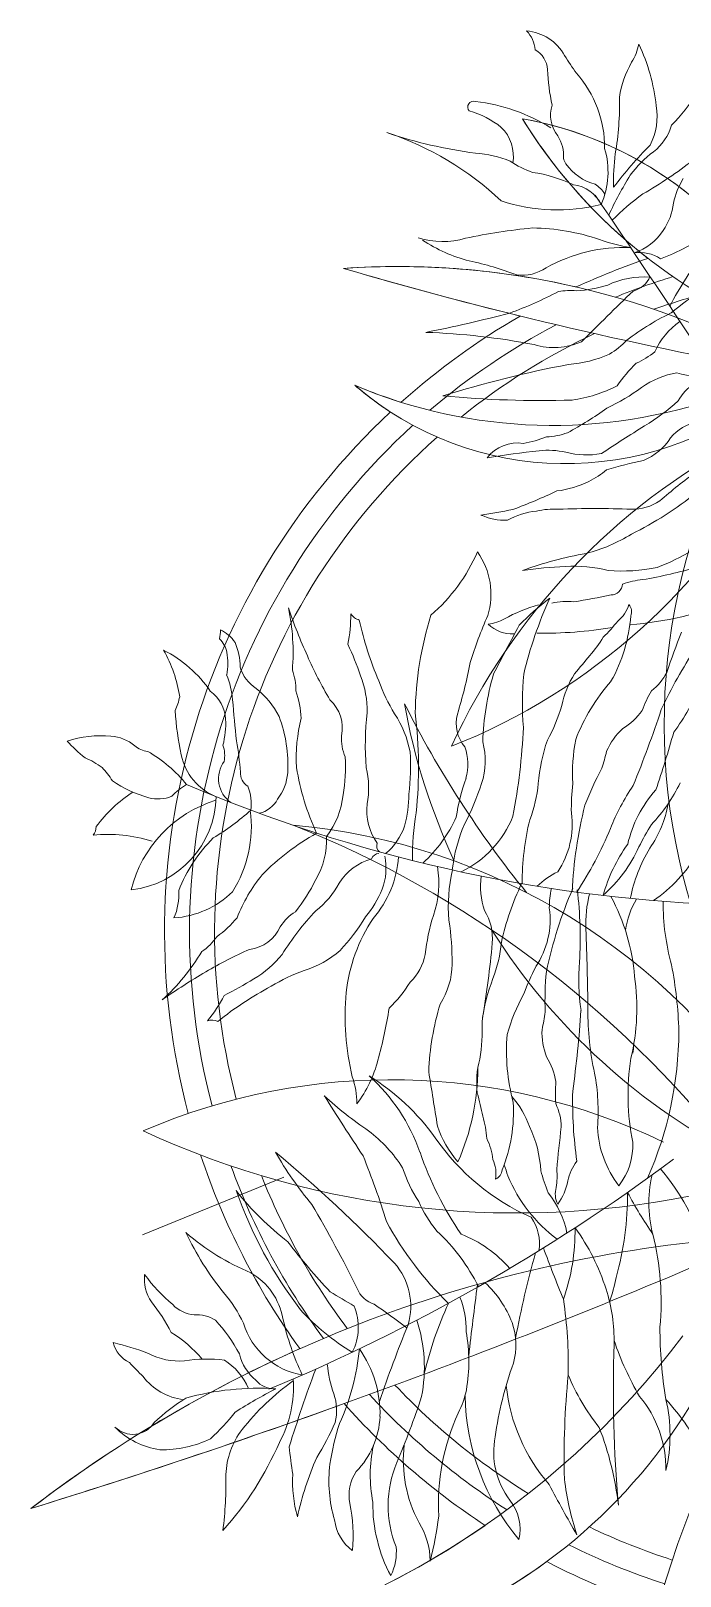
# Model space of a CAD drawing. Header units: inches. Extents: x 482566 to 494966, y -26460 to -22226.
# Drawn here: x 487961.45 to 487972.29, y -23806.41 to -23780.63 of the extents above; entities that cross this region are included whole.
import ezdxf

# ---------------------------------------------------------------- set-up
doc = ezdxf.new("R2010")
doc.units = ezdxf.units.IN
doc.header["$LTSCALE"] = 15
doc.header["$MEASUREMENT"] = 0
for name, color, linetype, lineweight in [('a-wallhatch', 252, 'Continuous', 9), ('DIM', 6, 'Continuous', 13), ('p', 76, 'Continuous', 5), ('PLANTS', 84, 'Continuous', 13)]:
    doc.layers.add(name, color=color, linetype=linetype, lineweight=lineweight)

# ---------------------------------------------------------------- blocks, each defined once
blk = doc.blocks.new('A$C401931C0')
at = {"layer": 'p', "lineweight": 5}
for centre, radius, start, end in [((351.68, -76.13), 166.37, 26.19849, 75.36869), ((564.85, 225.35), 236.81, 217.06158, 254.34763), ((485.92, 13.2), 144.89, 157.03324, 236.83489), ((2029.96, 898.22), 1860.89, 206.27071, 212.38638), ((112.88, -172.32), 353.43, 12.0533, 44.67794), ((522.25, -139.17), 284.8, 134.02789, 174.35549), ((44.6, 113.52), 297, 310.84241, 348.16326), ((584.09, 35.36), 228.17, 176.5788, 218.95392), ((106.35, 48.64), 319.05, 351.17825, 357.4061), ((144.54, 253.41), 280.89, 255.17084, 304.34105), ((-41.35, -291.8), 284.87, 21.10027, 74.25652), ((13.8, -503.92), 480.85, 100.51728, 140.84489), ((233.63, 157.18), 284.87, 222.77241, 253.8678), ((-148.42, -477.5), 471.26, 37.70907, 67.90401), ((104.67, -255.55), 244.62, 123.52264, 203.32429), ((3103.18, -448.92), 3141.81, 172.76011, 178.87578), ((-593.38, -169), 596.71, 338.5427, 11.16734), ((413.55, -30.48), 399.82, 183.55098, 220.83703), ((-423.06, 297.04), 501.44, 277.33181, 314.65266), ((-167.56, -256.17), 280.89, 352.68788, 41.85809), ((263.52, -315.86), 385.22, 143.0682, 185.44332), ((350.39, 336.94), 471.26, 247.02437, 259.31986), ((233.63, 157.18), 284.87, 260.97865, 275.92866)]:
    blk.add_arc(centre, radius, start, end, dxfattribs=at)
at = {"layer": 'p', "color": 76, "lineweight": 5}
for centre, radius, start, end in [((351.68, -76.13), 166.37, 26.19849, 64.07313), ((564.85, 225.35), 236.81, 233.82236, 254.34763), ((112.88, -172.32), 353.43, 12.0533, 29.12688), ((2029.96, 898.22), 1860.89, 209.85439, 212.38638), ((485.92, 13.2), 144.89, 228.92238, 236.83489), ((584.09, 35.36), 228.17, 213.39352, 218.95392), ((104.67, -255.55), 244.62, 159.81498, 203.32429), ((263.52, -315.86), 385.22, 161.44363, 185.44332), ((3103.18, -448.92), 3141.81, 176.1697, 178.87578), ((-593.38, -169), 596.71, 338.5427, 352.07046)]:
    blk.add_arc(centre, radius, start, end, dxfattribs=at)
at = {"layer": 'p', "color": 7, "lineweight": 5}
for radius, start, end in [(296.57, 356.4851, 0.76379), (307.81, 353.797, 358.89958), (319.05, 351.17825, 357.4061), (296.57, 337.21657, 350.91896), (307.81, 335.54237, 348.32889), (319.05, 334.19964, 346.07838), (296.57, 271.32723, 334.52518), (307.81, 271.2989, 333.65492), (319.05, 271.19164, 333.03669), (319.05, 271.19164, 333.03669), (296.57, 213.89398, 221.64839), (307.81, 213.8887, 222.56888), (319.05, 213.83853, 223.54036), (296.57, 227.68885, 242.65228), (307.81, 228.49251, 243.54547), (319.05, 229.30789, 244.37969), (319.05, 229.30789, 244.37969), (296.57, 249.06355, 264.34017), (307.81, 249.61066, 266.03787), (319.05, 250.07675, 267.69746), (319.05, 250.07675, 267.69746)]:
    blk.add_arc((106.35, 48.64), radius, start, end, dxfattribs=at)
at = {"layer": 'p', "color": 7, "lineweight": 9}
for start, end in [(334.19964, 346.07838), (213.83853, 223.54036)]:
    blk.add_arc((106.35, 48.64), 319.05, start, end, dxfattribs=at)
blk = doc.blocks.new('A$C2680647F')
at = {"layer": 'a-wallhatch'}
blk.add_line((234.01, 7.42), (295.82, 7.42), dxfattribs=at)
at = {"layer": 'p', "extrusion": (0, 0, -1), "xscale": 0.8999999999975211, "yscale": 0.8999999999975211, "zscale": -0.9, "rotation": 276.0774682613726}
blk.add_blockref('A$C401931C0', (-29.01, 95.89), dxfattribs=at)
blk = doc.blocks.new('A$C1E297C89')
at = {"layer": 'p', "xscale": 0.1990655999786339, "yscale": 0.1990655999786339, "zscale": 0.1990655999786339, "rotation": 211.2487347795398}
blk.add_blockref('A$C2680647F', (54.93, 92.8), dxfattribs=at)
blk = doc.blocks.new('A$C137A2C16')
at = {"layer": 'PLANTS'}
for centre, radius, start, end in [((3.337, 35.504), 18.123, 34.95203, 48.23458), ((12.322, 39.925), 7.137, 37.15771, 77.57319), ((13.892, 37.222), 9.673, 63.61361, 90.20733), ((28.477, 70.562), 26.733, 247.37147, 257.1274), ((20.188, 33.331), 14.978, 36.5835, 59.1538), ((37.868, 127.373), 87.117, 252.0892, 258.73503), ((4.329, 25.624), 20.025, 55.92515, 70.31068), ((31.008, 57.955), 18.899, 226.54402, 238.21288), ((20.127, 27.132), 17.533, 62.9356, 82.15239), ((110.022, -47.948), 119.163, 130.28804, 144.34966), ((31.686, 49.679), 7.813, 240.60919, 270.15559), ((49.066, 61.979), 28.448, 222.53934, 228.67345), ((18.278, 58.293), 18.6, 238.88327, 249.93969), ((84.37, 123.939), 111.286, 227.13601, 228.98749), ((26.201, 50.605), 13.562, 218.23926, 234.41789), ((18.787, 31.914), 10.231, 58.85471, 78.3707), ((35.744, 18.815), 23.219, 77.26442, 100.69001), ((142.153, 24.461), 94.663, 169.30755, 190.06626), ((-321.045, -352.94), 558.567, 42.51122, 44.99961), ((24.753, 89.797), 50.634, 255.29394, 262.68949), ((24.918, 19.35), 21.777, 89.92711, 94.12463), ((25.747, 21.379), 19.763, 76.70414, 92.32331), ((33.996, 15.669), 26.692, 66.11491, 75.09185), ((20.497, 46.639), 11.328, 216.08334, 250.90872), ((17.3, 29.186), 13.335, 40.85105, 59.44715), ((32.327, 36.137), 4.234, 74.92881, 114.44225), ((35.579, 44.063), 6.451, 219.13285, 254.23086), ((39.544, 53.457), 14.576, 245.19231, 265.99649), ((51.89, 53.167), 14.887, 241.57351, 257.07474), ((54.757, 31.136), 9.358, 107.21699, 132.17515), ((7.585, 36.061), 2.832, 37.49318, 90.61518), ((19.176, 47.7), 14.582, 217.15447, 255.72055), ((12.552, 12.185), 27.988, 68.39864, 78.12898), ((38.637, 25.406), 13.51, 68.54907, 90.46959), ((38.762, 36.401), 2.566, 76.62153, 87.70954), ((13.68, 41.008), 5.019, 219.95129, 267.94799), ((24.271, 25.197), 13.088, 76.22827, 96.20934), ((110.106, 162.762), 152.074, 234.98886, 236.28998), ((31.936, 25.142), 12.853, 66.30935, 81.54553), ((39.728, 25.896), 12.683, 48.54623, 72.33026), ((58.178, 28.327), 9.928, 102.44448, 120.78248), ((64.2, 25.142), 12.853, 98.45447, 113.69065), ((89.928, 24.365), 26.325, 147.18193, 161.42771), ((35.165, 40.814), 9.534, 203.699, 234.35213), ((24.497, 32.115), 5.91, 38.11968, 65.43112), ((30.031, 32.93), 3.873, 88.36353, 111.8845), ((30.18, 39.954), 3.153, 269.30874, 294.22632), ((40.954, 61.41), 26.113, 248.71273, 258.38075), ((44.753, 52.899), 17.725, 244.41974, 257.48222), ((46.646, 42.589), 5.839, 266.30682, 286.6953), ((48.556, 46.645), 10.033, 268.38738, 287.79694), ((48.013, 51.709), 15.699, 282.99378, 288.895), ((54.208, 30.679), 6.915, 86.84703, 111.959), ((61.687, -24.949), 61.917, 92.45387, 95.95629), ((54.994, 61.41), 26.113, 281.61925, 291.28727), ((15.551, 58.698), 22.798, 264.83922, 276.79316), ((18.487, 32.032), 4.034, 56.66634, 93.39997), ((22.468, 98.049), 62.263, 267.55715, 272.60704), ((25.279, 33.194), 2.838, 41.51319, 86.06264), ((29.476, 37.522), 1.337, 228.36835, 274.76403), ((29.01, 30.417), 5.802, 73.09225, 84.28935), ((39.974, 99.363), 64.07, 261.67489, 264.07601), ((28.89, -38.019), 74.163, 80.80394, 84.73582), ((53.353, 27.48), 9.114, 101.45336, 125.43897), ((51.561, 43.418), 7.728, 269.86389, 298.60886), ((67.058, -38.019), 74.163, 95.26418, 99.19606), ((55.975, 99.363), 64.07, 275.92399, 278.32511), ((94.725, 21.653), 29.058, 150.35998, 157.31388), ((17.084, 29.975), 6.525, 29.60332, 56.30146), ((41.488, 37.762), 14.337, 190.80019, 222.36958), ((36.256, 46), 12.463, 235.22123, 241.88797), ((28.388, 28.056), 7.232, 51.2354, 73.98532), ((32.528, 32.305), 3.433, 50.90829, 75.96465), ((37.255, 43.296), 8.712, 252.89834, 261.96792), ((45.537, 47.387), 13.104, 248.53792, 261.87043), ((2.967, -120.575), 160.714, 74.55166, 76.34339), ((47.717, 44.667), 9.758, 272.15347, 293.08376), ((50.411, 47.387), 13.104, 278.12957, 291.46208), ((58.694, 43.296), 8.712, 278.03208, 287.10166), ((63.42, 32.305), 3.433, 104.03535, 129.09171), ((79.117, 26.759), 12.307, 135.00056, 146.42763), ((87.458, 17.752), 21.815, 128.11691, 140.87015), ((17.626, 29.918), 7.837, 8.22237, 35.76855), ((34.593, 31.027), 3.918, 43.98605, 68.37182), ((39.676, 10.578), 24.171, 69.73074, 80.45437), ((47.847, 42.065), 8.005, 255.00605, 270.93858), ((56.273, 10.578), 24.171, 99.54563, 110.26926), ((61.355, 31.027), 3.918, 111.62818, 136.01395), ((57.497, 54.75), 26.856, 305.15719, 311.42422), ((75.787, 35.012), 2.729, 295.5604, 336.98678), ((78.566, 35.248), 2.862, 285.45232, 344.49045), ((88.188, 32.403), 7.172, 163.13994, 183.18346), ((77.262, 40.891), 12.46, 306.08252, 328.44344), ((5.571, 13.107), 20.686, 83.64345, 91.59716), ((3.882, 29.259), 4.661, 45.08084, 76.19529), ((11.667, 46.697), 13.576, 253.71912, 281.70588), ((15.782, 27.996), 5.576, 88.1828, 104.12378), ((15.363, 23.231), 10.356, 66.45797, 86.70417), ((58, 388.235), 357.246, 263.58201, 264.30207), ((22.107, 20.076), 15.001, 57.19639, 59.99621), ((29.825, 28.838), 5.757, 35.52911, 57.52635), ((39.81, 37.265), 4.257, 235.71489, 259.32892), ((39.022, 21.953), 11.129, 84.27557, 90), ((45.234, 52.045), 19.691, 254.98259, 262.39901), ((43.178, 59.685), 27.163, 268.84274, 280.38689), ((52.77, 59.685), 27.163, 259.61311, 271.15726), ((50.714, 52.045), 19.691, 277.60099, 285.01741), ((56.926, 21.953), 11.129, 90, 95.72443), ((56.138, 37.265), 4.257, 280.67108, 304.28511), ((78.177, 29.203), 10.285, 154.90562, 172.13581), ((12.686, 38.872), 8.381, 228.87193, 263.42357), ((18.312, 27.114), 5.735, 55.8502, 78.04964), ((14.883, 23.619), 11.914, 29.6974, 50.71925), ((29.783, 31.968), 0.679, 80.53829, 144.69874), ((29.143, 30.383), 1.979, 50.783, 87.51061), ((31.405, 22.855), 9.899, 73.79199, 98.77792), ((39.945, 43.104), 12.198, 241.7335, 261.87043), ((44.658, 26.913), 5.244, 68.90894, 111.09106), ((50.766, 26.913), 5.244, 68.90894, 111.09106), ((55.479, 43.104), 12.198, 278.12957, 298.2665), ((64.019, 22.855), 9.899, 81.22208, 106.20801), ((66.281, 30.383), 1.979, 92.48939, 129.217), ((65.641, 31.968), 0.679, 35.30126, 99.46171), ((62.251, 34.843), 6.002, 328.36159, 340.70877), ((75.165, 30.497), 3.182, 133.83142, 168.06032), ((78.123, 29.196), 3.549, 109.06512, 145.30537), ((87.087, 21.318), 13.602, 124.77835, 135.85095), ((75.845, 34.258), 5.651, 312.08583, 336.50184), ((79.196, 52.667), 22.781, 284.74266, 294.9052), ((98.773, 22.213), 13.15, 131.48177, 146.88917), ((4.317, 28.311), 3.365, 71.78734, 103.1425), ((8.991, 37.56), 8.078, 227.67353, 244.38247), ((9.36, 37.201), 6.953, 234.96939, 279.68063), ((16.189, 54.878), 24.112, 270.3988, 281.46666), ((39.191, 42.233), 21.266, 211.10367, 228.50188), ((41.268, 45.692), 21.612, 222.6891, 237.96291), ((29.203, 28.361), 3.75, 50.59849, 71.48382), ((29.888, 25.515), 5.988, 59.89432, 73.55155), ((37.769, 42.346), 11.326, 272.28481, 286.25918), ((39.302, 45.682), 14.303, 276.57301, 284.03535), ((47.773, 37.054), 5.39, 256.83603, 269.91015), ((44.622, 35.381), 5.559, 303.61416, 319.9751), ((56.122, 45.682), 14.303, 255.96465, 263.42699), ((57.656, 42.346), 11.326, 253.74082, 267.71519), ((65.536, 25.515), 5.988, 106.44845, 120.10568), ((89.724, 21.268), 27.23, 157.49655, 167.51712), ((68.602, 24.058), 8.632, 114.44252, 123.47516), ((116.752, 7.958), 55.316, 155.22341, 157.66928), ((67.261, 30.943), 0.758, 82.40585, 164.97077), ((77.351, 24.624), 9.695, 134.66479, 152.94986), ((11.981, 42.811), 61.191, 344.76252, 349.01956), ((41.597, 47.158), 37.198, 330.94587, 334.62282), ((81.072, 34.944), 4.67, 281.43192, 312.03165), ((9.562, 37.929), 8.665, 242.03631, 258.08827), ((18.97, -16.53), 47.63, 94.89595, 100.20712), ((14.605, 21.534), 9.397, 58.5752, 88.17146), ((32.496, 15.597), 14.485, 76.98817, 100.86577), ((12.912, -10.932), 46.175, 62.51246, 64.36048), ((36.18, 35.572), 5.877, 250.56116, 271.49476), ((59.244, 35.572), 5.877, 268.50524, 289.43884), ((82.512, -10.932), 46.175, 115.63952, 117.48754), ((58.023, 30.61), 9.966, 344.46997, 0), ((-7.967, 116.085), 120.624, 313.47276, 315.00056), ((87.811, 20.398), 12.662, 130.23691, 141.70625), ((85.151, 26.244), 5.191, 127.4059, 142.59522), ((71.819, 41.118), 16.413, 309.686, 321.70133), ((11.381, 37.512), 8.832, 245.89012, 269.00897), ((3.88, 125.614), 97.721, 275.95141, 278.96385), ((-26.522, 8.464), 49.863, 21.48529, 24.38697), ((19.358, 25.033), 4.061, 35.28442, 93.55811), ((31.098, 33.909), 7.325, 216.79603, 233.86563), ((35.049, 33.62), 6.507, 215.70925, 238.50037), ((35.837, 19.535), 10.174, 73.86911, 87.20748), ((39.821, 40.877), 11.626, 264.28978, 278.00159), ((35.221, -31.448), 60.846, 82.09231, 86.51485), ((42.605, 20.622), 8.82, 82.40585, 97.59415), ((43.985, 45.863), 16.5, 269.25599, 282.79592), ((51.44, 45.863), 16.5, 256.69061, 270.74401), ((52.819, 20.622), 8.82, 82.40585, 97.59415), ((55.603, 40.877), 11.626, 261.99841, 275.71022), ((59.587, 19.535), 10.174, 92.79252, 106.13089), ((77.142, 24.891), 5.181, 125.77781, 140.52809), ((75.417, 38.212), 10.448, 292.34437, 302.4717), ((85.453, 28.561), 2.452, 339.39861, 19.94018), ((90.703, 25.912), 3.453, 110.09559, 148.84399), ((90.894, 25.771), 3.653, 83.04691, 112.14267), ((91.387, 34.478), 5.081, 269.4267, 288.08559), ((111.259, 9.009), 27.022, 129.01829, 137.12165), ((101.721, 19.224), 10.595, 108.43528, 122.25793), ((3.366, 19.506), 9.449, 64.91671, 82.92027), ((7.121, 30.025), 2.831, 203.8079, 249.87228), ((12.144, 23.437), 5.324, 79.69397, 120.96048), ((11.651, 21.731), 7.092, 41.76173, 78.24109), ((19.933, 18.455), 14.601, 18.8925, 41.34109), ((43.119, 25.497), 3.356, 45.36711, 81.90233), ((52.616, 21.78), 6.577, 98.56802, 141.04826), ((50.266, -9.393), 37.701, 79.40377, 87.91775), ((61.344, 29.474), 4.27, 334.53293, 353.28878), ((47.685, 37.913), 22.829, 326.74615, 337.10981), ((78.032, 24.212), 6.298, 140.90614, 160.01725), ((79.862, 26.474), 5.264, 156.80181, 181.19152), ((94.884, 9.173), 25.556, 131.73007, 138.27105), ((85.975, 22.904), 8.673, 139.39926, 159.07629), ((85.151, 23.697), 5.575, 120.75049, 135.00056), ((-1.319, 160.532), 158.224, 301.5934, 303.23222), ((86.779, 27.464), 1.562, 99.25539, 152.52663), ((81.334, 29.813), 5.21, 321.17072, 350.97989), ((96.267, 24.874), 3.316, 93.4683, 128.85497), ((10.396, 34.806), 8.566, 240.26204, 263.9323), ((8.463, 30.491), 2.661, 245.79844, 290.73884), ((-52.072, -21.575), 89.349, 26.67586, 33.22217), ((32.783, 33.622), 8.23, 223.15298, 239.56308), ((23.561, 17.543), 11.643, 28.97132, 57.57787), ((203.961, 444.052), 450.256, 247.49919, 247.93698), ((47.93, 31.81), 4.629, 237.99324, 265.03409), ((63.066, 46.069), 19.316, 252.3156, 262.22966), ((60.167, 54.605), 27.677, 270.5967, 281.05385), ((53.852, 41.649), 18.355, 301.25066, 309.28424), ((37.909, 36.432), 30.905, 339.07587, 344.0549), ((87.626, 22.854), 8.004, 143.29365, 162.4079), ((78.363, 29.203), 9.815, 317.28411, 349.49128), ((100.115, 26.686), 12.123, 176.56397, 186.11539), ((80.843, 39.729), 16.272, 301.79554, 310.71644), ((79.132, 52.536), 29.698, 294.52006, 301.2754), ((89.671, 32.768), 6.972, 293.29081, 310.36509), ((95.521, 23.336), 3.939, 67.36523, 104.26478), ((10.715, 45.375), 19.127, 266.32971, 274.17088), ((14.985, 12.1), 14.488, 82.23996, 101.46301), ((17.471, 22.724), 3.448, 54.41789, 104.05676), ((21.585, 26.855), 1.713, 184.29932, 234.36868), ((-0.004, -16.831), 49.909, 54.78677, 59.80093), ((22.009, 20.105), 9.211, 24.55314, 44.19833), ((38.02, 43.35), 16.886, 259.12091, 273.79334), ((40.726, 22.139), 4.642, 77.34642, 110.01389), ((37.907, 9.687), 17.409, 68.20189, 77.27102), ((55.846, 31.859), 10.344, 318.24025, 331.03588), ((102.075, 2.792), 38.124, 141.80639, 146.31045), ((65.634, 27.708), 5.476, 335.00505, 349.69535), ((69.669, 26.365), 4.93, 340.27083, 0), ((79.725, 23.693), 4.638, 147.52931, 164.01603), ((92.708, 22.296), 8.46, 149.84237, 163.30106), ((84.409, 50.421), 25.357, 281.99015, 288.43528), ((92.902, 15.32), 12.363, 51.7629, 70.46299), ((6.034, 44.81), 19.763, 269.33665, 280.68995), ((14.534, 11.726), 14.494, 99.6314, 109.48218), ((12.163, 22.892), 3.124, 57.75798, 90.99966), ((17.649, 31.367), 6.972, 236.78508, 252.68254), ((30.35, 30.509), 14.417, 197.93675, 214.69348), ((1399.396, 464.073), 1447.928, 197.630499, 197.699635), ((-26.972, -33.174), 75.499, 46.4081, 50.95541), ((47.506, 35.449), 10.096, 251.91423, 269.93548), ((48.637, 35.374), 10.096, 263.50025, 280.45803), ((54.731, 8.565), 17.409, 95.10123, 104.17036), ((53.59, 21.282), 4.642, 62.35836, 95.02583), ((59.088, 41.945), 16.886, 258.57892, 273.25135), ((-52.197, 461.128), 450.256, 284.43527, 284.87306), ((64.822, 25.185), 2.128, 164.35804, 211.90185), ((65.618, 27.238), 5.308, 319.02242, 339.67723), ((142.083, 9.129), 66.389, 165.2773, 172.27153), ((14.865, 54.102), 71.226, 329.59706, 336.12403), ((84.93, 23.207), 4.217, 142.7657, 184.06023), ((74.677, 24.03), 13.454, 347.63774, 5.82141), ((94.704, 37.891), 12.794, 255.29831, 264.68535), ((9.998, 32.961), 8.955, 242.07862, 259.37333), ((43.461, 14.947), 10.022, 109.90437, 121.97192), ((41.788, 21.695), 3.19, 87.20781, 123.03489), ((43.477, 38.5), 13.704, 263.57728, 274.08487), ((45.127, 18.832), 6.036, 66.95154, 96.40822), ((52.407, 16.373), 8.614, 100.90889, 124.76383), ((51.753, 38.5), 13.704, 265.91513, 276.42272), ((53.441, 21.695), 3.19, 56.96511, 92.79219), ((57.004, 25.711), 2.264, 216.33186, 271.79185), ((65.336, 23.287), 2.445, 136.50809, 161.56539), ((20.615, 43.366), 56.846, 337.52471, 340.83149), ((81.16, 20.89), 7.169, 145.30537, 157.47465), ((80.888, 25.172), 3.743, 335.77267, 353.17968), ((100.131, 19.887), 11.148, 152.62227, 185.36398), ((91.146, 19.891), 5.204, 60.59329, 100.11854), ((88.774, 23.271), 2.271, 353.88461, 50.0952), ((89.036, 23.378), 2.544, 22.57231, 42.29908), ((94.56, 24.409), 3.175, 180.98817, 222.17529), ((92.368, 6.127), 19.06, 75.82167, 86.53723), ((92.143, 17.554), 7.045, 35.39781, 77.22103), ((97.537, 30.915), 6.329, 265.46087, 286.55738), ((100.431, 21.716), 3.317, 87.87886, 109.183), ((21.392, 57.002), 35.338, 248.33714, 251.14159), ((3.369, 115.159), 91.836, 274.12179, 277.33075), ((19.217, 23.08), 4.691, 176.84227, 239.92395), ((25.038, 36.67), 16.973, 231.76424, 244.41148), ((50.19, 43.873), 36.213, 213.54181, 220.03293), ((223.004, 209.141), 268.369, 223.63599, 224.59197), ((50.505, 31.428), 21.468, 200.43494, 209.88424), ((34.995, 15.885), 7.616, 91.27047, 114.21114), ((36.012, -7.625), 31.147, 86.05554, 92.18198), ((59.218, -7.625), 31.147, 87.81802, 93.94446), ((58.642, 49.053), 25.614, 273.94446, 280.99594), ((63.835, 19.342), 4.578, 41.47003, 93.85609), ((73.166, 22.781), 3.672, 164.57812, 191.33114), ((103.829, 8.796), 36.742, 155.65973, 158.83912), ((72.151, 23.813), 2.393, 294.4867, 355.76369), ((105.354, 5.762), 27.616, 139.66859, 146.59269), ((13.704, 2.988), 20.233, 100.28038, 118.92121), ((12.03, 16.01), 7.153, 72.66448, 105.7131), ((3.282, 35.212), 16.383, 295.56763, 311.11957), ((39.501, 39.693), 27.269, 219.62113, 237.51273), ((30.672, 17.793), 5.18, 57.64909, 76.60681), ((51.517, 38.829), 16.54, 255.96019, 266.36772), ((47.298, -4.177), 26.688, 69.71106, 83.17597), ((69.272, 11.448), 11.108, 100.40969, 126.02685), ((37.361, 24.499), 43.392, 348.86032, 357.89839), ((87.505, 20.518), 2.798, 133.60338, 173.26741), ((82.471, 21.105), 8.776, 355.13558, 12.66526), ((93.091, 23.148), 1.241, 224.55376, 242.12572), ((-12.872, 44.341), 34.481, 314.57097, 319.42771), ((-3.399, 24.676), 16.944, 331.39657, 350.61942), ((14.7, 21.483), 1.446, 162.6656, 218.42824), ((16.007, 17.476), 4.241, 17.54882, 66.37348), ((43.226, 35.19), 22.721, 217.02585, 227.1277), ((40.876, 37.209), 16.776, 243.70228, 261.86318), ((46.486, 14.643), 6.803, 99.86467, 116.94755), ((46.471, 15.484), 6.475, 80.62954, 118.14114), ((45.772, 17.476), 3.897, 65.5181, 96.65347), ((49.906, 17.935), 3.897, 96.02624, 127.16161), ((49.831, 15.015), 6.803, 75.73216, 92.81504), ((50.286, 8.642), 13.024, 72.94851, 84.61964), ((92.136, 19.725), 2.355, 44.9908, 80.84616), ((95.417, 22.638), 2.041, 217.68262, 275.12983), ((114.415, 36.219), 22.044, 221.42311, 224.88055), ((1.288, -4.198), 25.034, 75.92804, 83.96596), ((8.297, 25.106), 5.105, 259.59338, 293.75337), ((16.275, 21.888), 3.005, 205.71047, 243.44905), ((38.891, 28.001), 18.026, 204.31074, 218.86046), ((39.714, 31.213), 10.681, 263.48032, 290.28286), ((47.441, 8.326), 13.024, 108.06008, 119.7312), ((46.973, 20.765), 0.506, 276.97017, 344.26088), ((48.012, 20.88), 0.506, 208.41883, 275.70955), ((50.726, 22.75), 3.567, 221.70912, 263.40978), ((51.552, 15.256), 6.371, 43.09061, 66.3745), ((61.12, 42.172), 21.801, 257.90547, 274.25818), ((165.424, -22.556), 93.829, 152.36308, 155.65933), ((67.505, 18.282), 17.411, 358.26181, 8.47098), ((53.853, 32.449), 35.796, 334.79931, 341.59864), ((97.517, 21.072), 6.342, 186.43528, 200.55568), ((83.599, 17.168), 11.208, 353.36761, 19.15913), ((101.086, 32.02), 12.664, 244.32845, 254.50872), ((96.811, 18.432), 2.986, 351.59959, 48.36591), ((17.956, 5.984), 15.303, 115.67049, 124.23085), ((10.651, 17.073), 3.915, 19.38875, 53.96071), ((44.754, 14.501), 6.371, 126.30522, 149.5891), ((43.915, 21.993), 3.567, 289.26994, 330.97059), ((64.64, 28.318), 12.125, 225.91465, 236.77602), ((97.279, 18.36), 1.516, 16.2599, 73.73898), ((14.821, 14.239), 7.022, 141.21913, 167.90723), ((9.34, 12.518), 8.712, 32.95532, 50.07643), ((11.495, 12.276), 8.621, 36.23021, 51.46972), ((34.495, 21.113), 14.636, 189.27344, 208.08203), ((46.415, 13.567), 5.229, 104.65067, 129.77099), ((50.136, 13.98), 5.229, 62.90873, 88.02905), ((57.979, 36.058), 18.258, 252.59711, 263.4549), ((72.447, 9.148), 19.212, 5.23587, 30.31629), ((91.35, 16.489), 2.542, 31.41817, 86.3015), ((85.007, 17.723), 6.666, 350.3114, 9.6886), ((98.148, 16.95), 1.926, 32.90473, 72.28348), ((5.494, 19.323), 8.901, 337.76773, 353.8741), ((29.118, 24.371), 12.125, 315.90369, 326.76506), ((33.918, 33.385), 18.258, 289.22481, 300.0826), ((49.861, 12.628), 5.027, 82.45837, 114.59151), ((49.882, 6.958), 10.673, 73.70495, 86.567), ((54.484, 11.651), 6.426, 56.3148, 77.29566), ((70.197, 34.715), 20.553, 233.58866, 244.74496), ((95.158, 18.09), 10.255, 181.87784, 199.8928), ((88.581, 15.42), 5.488, 2.20604, 25.86592), ((3.494, 24.316), 11.128, 302.9424, 315.8416), ((7.296, 11.978), 8.448, 19.08072, 36.49288), ((14.584, 16.54), 2.187, 342.46438, 19.14492), ((32.955, 28.674), 18.389, 217.92568, 231.79736), ((47.363, 6.748), 10.673, 102.95978, 115.82183), ((36.49, 26.884), 15.339, 301.45271, 317.55805), ((46.445, 12.344), 5.027, 74.93526, 107.0684), ((57.272, 28.616), 15.339, 231.96873, 248.07407), ((54.536, 19.455), 2.798, 233.62069, 261.14708), ((54.031, 14.245), 2.446, 29.81718, 88.26461), ((47.258, -0.138), 20.25, 51.7713, 57.80345), ((90.749, 14.676), 5.169, 150.67457, 184.02374), ((120.082, 13.751), 28.645, 174.28952, 185.71048), ((12.871, 15.281), 4.935, 175.00935, 212.40275), ((15.088, 16.043), 3.763, 174.10843, 219.69158), ((17.673, 14.697), 4.135, 162.29124, 194.82684), ((18.815, 15.611), 2.163, 172.81312, 212.95308), ((22.293, 29.393), 20.553, 307.93475, 319.09105), ((42.684, 10.34), 6.426, 115.38406, 136.36491), ((42.065, 13.248), 2.446, 101.26216, 159.7096), ((40.705, 18.303), 2.798, 288.3797, 315.90609), ((59.644, 7.557), 8.213, 75.62114, 88.98955), ((62.458, 16.196), 1.032, 183.81478, 221.43245), ((94.369, 15.834), 0.365, 213.68955, 6.27738), ((10.063, 13.47), 1.593, 108.92442, 211.55535), ((8.445, 6.589), 10.637, 37.68029, 50.01964), ((52.322, 0.424), 20.25, 134.87626, 140.90841), ((73.832, 33.929), 25.565, 226.25064, 233.17548), ((40.532, 31.065), 33.268, 211.5856, 213.67881), ((-5.472, 11.167), 19.306, 0.51902, 7.35633), ((26.367, 19.162), 10.492, 206.78179, 220.90895), ((19.28, 29.383), 25.565, 316.3513, 323.27614), ((40.227, 22.385), 9.587, 277.81728, 296.4228), ((49.733, 12.046), 1.67, 103.48723, 155.11853), ((50.654, 10.801), 3.154, 82.16555, 114.56318), ((49.548, 5.259), 8.801, 56.45199, 79.95246), ((54.331, 23.56), 9.587, 253.10398, 271.7095), ((52.341, 6.82), 7.511, 59.0409, 72.35792), ((14.721, 13.046), 1.921, 192.93296, 242.50112), ((18.698, 14.754), 2.477, 222.20495, 263.96984), ((38.549, 5.214), 8.213, 103.69016, 117.05857), ((33.908, 13.024), 1.032, 331.24727, 8.86494), ((44.961, 6.205), 7.511, 117.16886, 130.48588), ((45.556, 4.976), 7.684, 69.44895, 109.05865), ((50.747, 8.337), 5.618, 26.03234, 49.27311), ((55.367, 9.519), 3.834, 57.38555, 77.38221), ((55.502, -0.428), 13.317, 64.80294, 81.66044), ((80.618, 42.562), 36.544, 232.77025, 237.84932), ((11.158, 36.774), 36.544, 311.67746, 316.75653), ((41.53, 8.366), 3.834, 112.14456, 132.14123), ((46.209, 7.32), 5.847, 122.72924, 162.98033), ((56.552, 0.246), 14.527, 124.66868, 136.23638), ((48.041, 9.348), 2.857, 54.46731, 85.03952), ((50.661, 12.017), 1.019, 199.69915, 259.03982), ((43.043, -1.467), 13.317, 107.86634, 124.72384), ((50.164, 11.57), 1.834, 202.73832, 292.95532), ((45.526, -5.379), 17.124, 66.64828, 73.22691), ((57.995, 11.559), 2.326, 198.97365, 241.09726), ((47.381, 4.024), 5.993, 78.08126, 160.50524), ((41.639, 13.825), 7.802, 270.67407, 330.04783), ((40.985, 18.376), 9.542, 278.32533, 302.12637), ((52.189, 10.449), 3.614, 188.93618, 245.22887), ((50.789, 7.902), 1.981, 57.55701, 87.39792), ((87.542, 111.951), 107.543, 250.87804, 252.25839), ((41.29, 5.345), 3.747, 73.29992, 100.34009), ((51.988, 4.003), 5.573, 74.35564, 91.39692), ((52.824, 7.132), 2.334, 22.8392, 73.41555), ((53.272, 4.732), 5.019, 54.25112, 72.62722), ((56.059, 4.887), 3.922, 67.07169, 87.87517), ((55.975, 5.717), 3.91, 53.43669, 76.76183), ((56.663, 7.312), 2.254, 12.03106, 43.26956), ((46.007, 10.638), 4.007, 300.0138, 317.19617), ((41.666, 2.348), 9.166, 17.26911, 37.39963), ((49.308, 2.782), 7.73, 13.66409, 42.84418), ((56.936, 7.045), 1.593, 30.81544, 65.88773), ((58.29, 5.701), 2.159, 74.47861, 89.59854), ((49.826, 5.878), 2.226, 144.59914, 182.38638), ((58.635, 24.027), 18.644, 244.72234, 253.34794), ((35.832, 5.878), 9.187, 341.20876, 4.5386), ((54.052, 2.826), 3.423, 87.39792, 102.81591), ((51.052, -1.685), 8.536, 47.49481, 68.30218), ((55.314, 6.11), 7.719, 182.41253, 201.12827), ((51.907, 4.883), 1.5, 172.87368, 207.14589), ((41.273, 11.562), 9.391, 294.02168, 313.34207), ((48.293, 3.016), 2.567, 350.91612, 27.41189), ((44.897, 2.22), 0.789, 75.37329, 117.75419), ((45.403, 0.445), 3.957, 31.43426, 46.76379), ((44.864, 0.674), 4.324, 8.74775, 25.11316), ((43.934, 3.576), 6.961, 329.08437, 352.02894), ((57.377, 5.198), 9.101, 205.14298, 214.82944)]:
    blk.add_arc(centre, radius, start, end, dxfattribs=at)

msp = doc.modelspace()

# ---------------------------------------------------------------- block references
at = {"layer": 'DIM', "ltscale": 10000, "xscale": 0.2073600001732157, "yscale": 0.2073600001732157, "zscale": 0.2073600001732157, "rotation": 350.8604527276963}
msp.add_blockref('A$C1E297C89', (487960.207, -23813.021, 6.93), dxfattribs=at)
at = {"layer": 'PLANTS', "xscale": -0.266257615534413, "yscale": 0.2662576154863927, "zscale": 0.2662576154888036, "rotation": 256.9354429759433}
msp.add_blockref('A$C137A2C16', (487959.052, -23805.418, 6.93), dxfattribs=at)

doc.saveas('drawing.dxf')
